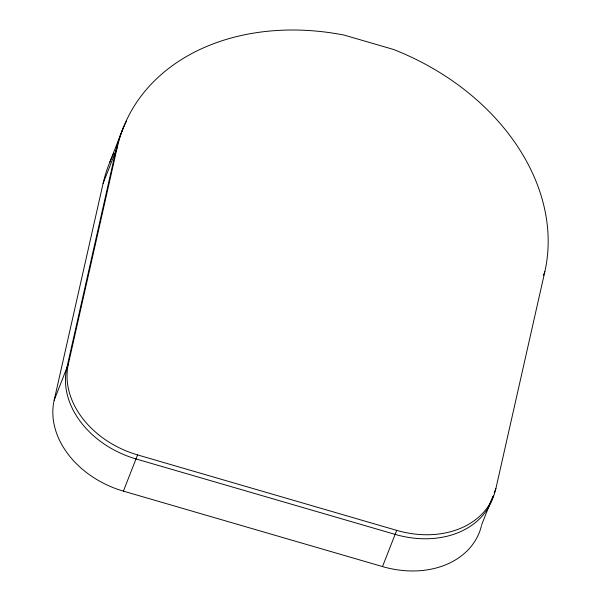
<?xml version="1.0" encoding="UTF-8"?>
<svg xmlns="http://www.w3.org/2000/svg" width="601" height="601" viewBox="0 0 601 601"><rect width="100%" height="100%" fill="white"/><g stroke="black" fill="none" stroke-linecap="round" stroke-linejoin="round"><path stroke-width="0.9" d="M481.491 525.635A87.956 67.673 21.4 0 1 382.506 566.578L123.393 491.13A87.956 67.673 21.4 0 1 54.15 400.281L103.087 183.463A223.271 171.781 21.4 0 1 113.874 153.255M54.15 400.281L68.341 364.071L117.278 147.253A223.271 171.781 21.4 0 1 344.125 35.091L393.46 49.455A223.271 171.781 21.4 0 1 544.822 271.75L495.885 488.568L494.195 492.88M109.66 162.555L123.851 126.338M103.087 183.463L117.278 147.253M123.393 491.13L137.584 454.912A87.956 67.673 21.4 0 1 68.341 364.071M382.506 566.578L396.698 530.367A87.956 67.673 21.4 0 0 495.885 488.568M543.469 275.198L544.822 271.75M481.686 524.778L492.843 496.328M137.584 454.912L396.698 530.367M493.421 495.968A87.956 67.673 21.4 0 1 395.12 534.387L136.006 458.939A87.956 67.673 21.4 0 1 66.764 368.09L115.7 151.272A223.271 171.781 21.4 0 1 126.495 121.064"/></g></svg>
